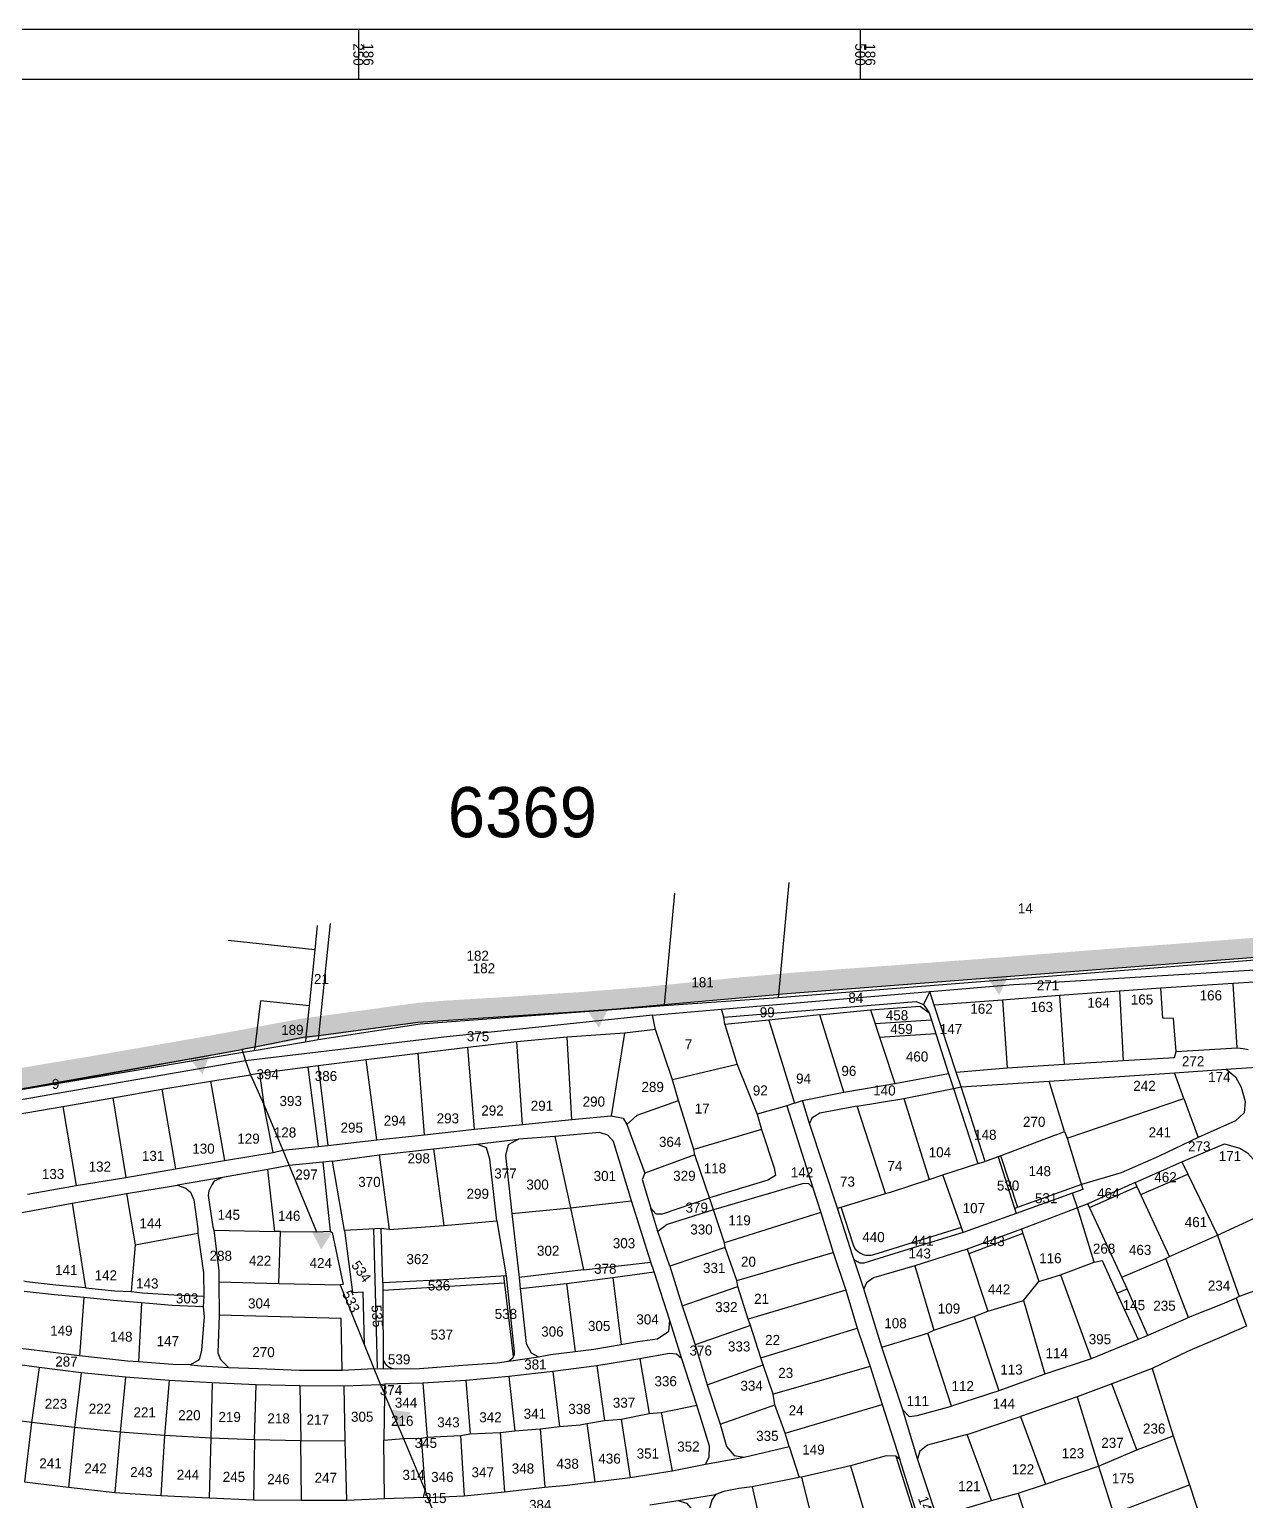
# Model space of a CAD drawing. Extents: x -493 to 187849, y -1657 to 664362.
# Drawn here: x 186086 to 186692, y 663629 to 664362 of the extents above; entities that cross this region are included whole.
import ezdxf
from ezdxf.enums import TextEntityAlignment as Align

# ---------------------------------------------------------------- set-up
doc = ezdxf.new("R2010")
doc.units = 0
doc.header["$MEASUREMENT"] = 0
doc.layers.get('0').update_dxf_attribs({"linetype": 'CONTINUOUS'})
for name, color, linetype in [('0DXF_GUSH', 3, 'CONTINUOUS'), ('0G_GV_LIN', 10, 'CONTINUOUS'), ('1DXF_GUSH', 3, 'CONTINUOUS'), ('1G_GV_LIN', 1, 'CONTINUOUS'), ('BOUNDARY', 1, 'CONTINUOUS'), ('GBOUND_BOUNDARY', 5, 'CONTINUOUS'), ('HELKA', 3, 'CONTINUOUS'), ('TR_GILYON', 7, 'CONTINUOUS')]:
    doc.layers.add(name, color=color, linetype=linetype)
doc.styles.get("Standard").update_dxf_attribs({"font": 'dimheb.shx'})
doc.styles.add('TRHEBTXT', font='HEBTXT.SHX')

# ---------------------------------------------------------------- blocks, each defined once
blk = doc.blocks.new('TVC_FENCE')
blk.add_solid([(-0.5, 0), (0.5, 0), (0, 0.866)])

msp = doc.modelspace()

# ---------------------------------------------------------------- linework, layer by layer
at = {"layer": '0DXF_GUSH'}
for p, q in [((186507.4, 663866.7), (186535.39, 663868.56)), ((186509.64, 663859.89), (186537.58, 663861.71)), ((186639.75, 663781.51), (186663.22, 663791.68)), ((186614.14, 663775.1), (186637.95, 663785.42))]:
    msp.add_line(p, q, dxfattribs=at)
for points in [[(186464.5, 663936.95), (186459.21, 663881.06)], [(186407.56, 663931.59), (186402.36, 663875.99)], [(186229.49, 663915.54), (186228.26, 663903.41)], [(186235.92, 663916.41), (186230.19, 663860.52)], [(186228.26, 663903.41), (186185.18, 663908.04)], [(186459.08, 663879.67), (186719.73, 663900.16), (186768.76, 663910.4)], [(186766.47, 663912.41), (186718.09, 663901.13), (186459.21, 663881.06)], [(186228.26, 663903.41), (186225.43, 663875.39)], [(186534.67, 663882.56), (186576.28, 663886.13), (186585.53, 663886.56), (186704.81, 663893.94), (186723.03, 663894.81), (186744.41, 663899.56)], [(186685.75, 663886.63), (186649.7, 663884.31)], [(186721.31, 663891), (186706.63, 663887.88), (186685.75, 663886.63)], [(186687.83, 663854.5), (186685.75, 663886.63)], [(186225.43, 663875.39), (186201.19, 663877.94), (186198.39, 663854.95)], [(186402.32, 663875.58), (186459.08, 663879.67)], [(186459.21, 663881.06), (186458.42, 663881), (186402.36, 663875.99)], [(186430.91, 663873.75), (186534.67, 663882.56)], [(186432.05, 663869.75), (186527.83, 663877.63), (186531.44, 663876.13)], [(186459.21, 663881.06), (186459.08, 663879.67)], [(186534.67, 663882.56), (186531.44, 663876.13)], [(186536.88, 663875.75), (186534.67, 663882.56)], [(186570.95, 663878.25), (186536.88, 663875.75)], [(186599.2, 663880.63), (186570.95, 663878.25)], [(186570.95, 663878.25), (186573.23, 663844.56)], [(186629.13, 663882.81), (186599.2, 663880.63)], [(186599.2, 663880.63), (186601.52, 663846.38)], [(186649.7, 663884.31), (186629.13, 663882.81)], [(186629.13, 663882.81), (186631.02, 663848.19)], [(186657.33, 663852.75), (186656.02, 663869.19), (186650.77, 663869.38), (186649.7, 663884.31)], [(186396.48, 663870.88), (186292.56, 663859.88), (186193.75, 663848.06)], [(186225.43, 663875.39), (186223.86, 663859.84)], [(186229.99, 663858.64), (186280.74, 663866.43), (186367.3, 663873.02)], [(186367.3, 663873.02), (186279.64, 663867.13), (186230.19, 663860.52)], [(186367.3, 663873.02), (186374.44, 663873.53), (186376.34, 663873.67), (186378.57, 663873.87)], [(186378.57, 663873.87), (186376.34, 663873.67), (186374.44, 663873.53), (186367.3, 663873.02)], [(186402.36, 663875.99), (186378.57, 663873.87)], [(186378.57, 663873.87), (186402.32, 663875.58)], [(186396.48, 663870.88), (186430.91, 663873.75)], [(186398.06, 663863.63), (186396.48, 663870.88)], [(186402.36, 663875.99), (186402.32, 663875.58)], [(186432.05, 663869.75), (186430.91, 663873.75)], [(186479.81, 663871), (186454.53, 663868.38)], [(186479.81, 663871), (186505.16, 663873.5)], [(186491.89, 663832.44), (186479.81, 663871)], [(186505.16, 663873.5), (186529.92, 663875.25), (186534.27, 663872.06)], [(186505.16, 663873.5), (186517.23, 663836.81)], [(186531.44, 663876.13), (186534.27, 663872.06)], [(186534.27, 663872.06), (186543.97, 663841.75)], [(186547.78, 663842.44), (186536.88, 663875.75)], [(186398.06, 663863.63), (186382.53, 663861.88)], [(186406.44, 663838.56), (186398.06, 663863.63)], [(186432.53, 663866.19), (186432.05, 663869.75)], [(186454.53, 663868.38), (186432.53, 663866.19)], [(186432.53, 663866.19), (186438.63, 663846.31)], [(186454.53, 663868.38), (186467.3, 663826.94)], [(186198.18, 663853.29), (186223.63, 663857.57)], [(186223.86, 663859.84), (186222.31, 663859.69), (186198.39, 663854.95)], [(186223.86, 663859.84), (186223.63, 663857.57)], [(186223.63, 663857.57), (186229.99, 663858.64)], [(186230.19, 663860.52), (186228.66, 663860.31), (186223.86, 663859.84)], [(186230.19, 663860.52), (186229.99, 663858.64)], [(186329.02, 663857.5), (186304.58, 663854.75)], [(186354.02, 663859.88), (186329.02, 663857.5)], [(186331.8, 663816.44), (186329.02, 663857.5)], [(186382.53, 663861.88), (186354.02, 663859.88)], [(186356.28, 663818.81), (186354.02, 663859.88)], [(186382.53, 663861.88), (186375.92, 663820.63)], [(186193.75, 663848.06), (186126.67, 663836.44), (186065.75, 663825.88), (185998.11, 663814.31), (185972.64, 663809)], [(185974.88, 663815.8), (186074.3, 663832.49), (186192.02, 663853.69)], [(185974.88, 663815.8), (186074.3, 663832.49), (186192.43, 663852.33)], [(186198.39, 663854.95), (186192.02, 663853.69)], [(186192.02, 663853.69), (186192.43, 663852.33)], [(186192.43, 663852.33), (186198.18, 663853.29)], [(186192.43, 663852.33), (186193.75, 663848.06)], [(186193.75, 663848.06), (186196.34, 663841.13)], [(186198.39, 663854.95), (186198.18, 663853.29)], [(186253.89, 663848.56), (186229.98, 663845.56)], [(186279.8, 663851.81), (186253.89, 663848.56)], [(186259.28, 663808.69), (186253.89, 663848.56)], [(186304.58, 663854.75), (186279.8, 663851.81)], [(186282.94, 663811.25), (186279.8, 663851.81)], [(186307.94, 663814.13), (186304.58, 663854.75)], [(186601.52, 663846.38), (186631.02, 663848.19)], [(186631.02, 663848.19), (186656.48, 663849.81), (186657.33, 663852.75)], [(186657.33, 663852.75), (186687.83, 663854.5)], [(186687.83, 663854.5), (186690.69, 663854.19), (186693.23, 663853.69)], [(186176.41, 663837.94), (186196.34, 663841.13)], [(186200.81, 663841.81), (186196.34, 663841.13)], [(186196.34, 663841.13), (186202.84, 663826.31)], [(186224.78, 663844.88), (186200.81, 663841.81)], [(186200.81, 663841.81), (186202.84, 663826.31)], [(186229.98, 663845.56), (186224.78, 663844.88)], [(186224.78, 663844.88), (186230, 663805.44)], [(186229.98, 663845.56), (186234.86, 663805.94)], [(186438.63, 663846.31), (186406.44, 663838.56)], [(186438.63, 663846.31), (186448.7, 663821.44)], [(186517.23, 663836.81), (186543.97, 663841.75)], [(186543.97, 663841.75), (186546.48, 663834.25)], [(186547.78, 663842.44), (186573.23, 663844.56)], [(186550.27, 663835.06), (186547.78, 663842.44)], [(186573.23, 663844.56), (186601.52, 663846.38)], [(186594.05, 663837.88), (186656.47, 663842.13)], [(186656.47, 663842.13), (186682.23, 663843.88)], [(186661.22, 663829.25), (186656.47, 663842.13)], [(186682.23, 663843.88), (186686.95, 663840.06), (186689.83, 663835), (186691.7, 663827.81), (186691.23, 663822.25), (186686.91, 663818.19), (186668.39, 663809.94)], [(186682.23, 663843.88), (186697.34, 663844.88)], [(186127.67, 663829.63), (186152.09, 663833.94)], [(186152.09, 663833.94), (186176.41, 663837.94)], [(186152.09, 663833.94), (186158.89, 663794.31)], [(186176.41, 663837.94), (186183.3, 663798.38)], [(186409.45, 663828.38), (186406.44, 663838.56)], [(186491.89, 663832.44), (186517.23, 663836.81)], [(186521.72, 663829.38), (186546.48, 663834.25)], [(186546.48, 663834.25), (186550.27, 663835.06)], [(186546.48, 663834.25), (186558.52, 663796.88)], [(186550.27, 663835.06), (186594.05, 663837.88)], [(186562.3, 663797.94), (186550.27, 663835.06)], [(186601.83, 663812.94), (186594.05, 663837.88)], [(186102.81, 663825.31), (186127.67, 663829.63)], [(186127.67, 663829.63), (186134.19, 663790)], [(186202.84, 663826.31), (186212.36, 663803.63)], [(186207.56, 663802.5), (186202.84, 663826.31)], [(186383.67, 663816.31), (186388.94, 663821.06), (186409.45, 663828.38)], [(186417.08, 663803.94), (186409.45, 663828.38)], [(186467.3, 663826.94), (186463.38, 663825.63)], [(186467.3, 663826.94), (186471.25, 663828.25)], [(186471.25, 663828.25), (186491.89, 663832.44)], [(186474.66, 663816.81), (186471.25, 663828.25)], [(186498.5, 663825.44), (186521.72, 663829.38)], [(186521.72, 663829.38), (186534.36, 663788.94)], [(186603.14, 663809.63), (186661.22, 663829.25)], [(186661.22, 663829.25), (186668.39, 663809.94)], [(186078.56, 663821.19), (186102.81, 663825.31)], [(186102.81, 663825.31), (186109.48, 663785.94)], [(186331.8, 663816.44), (186356.28, 663818.81)], [(186356.28, 663818.81), (186375.92, 663820.63)], [(186375.92, 663820.63), (186381.94, 663819.5), (186383.67, 663816.31)], [(186463.38, 663825.63), (186448.7, 663821.44)], [(186448.7, 663821.44), (186450.83, 663813.94)], [(186463.38, 663825.63), (186476.36, 663784.88)], [(186498.5, 663825.44), (186479.83, 663822), (186475.95, 663819.5), (186474.66, 663816.81)], [(186512.66, 663782), (186498.5, 663825.44)], [(186282.94, 663811.25), (186307.94, 663814.13)], [(186307.94, 663814.13), (186331.8, 663816.44)], [(186386.14, 663778.38), (186377.06, 663807.94), (186374.27, 663811), (186370.16, 663812.44), (186347.94, 663810.38)], [(186383.67, 663816.31), (186392.64, 663792.13)], [(186450.83, 663813.94), (186417.08, 663803.94)], [(186450.83, 663813.94), (186457.16, 663794.81), (186457.77, 663791), (186453.94, 663788.69), (186424.95, 663779.88)], [(186488.64, 663774.63), (186474.66, 663816.81)], [(186597.53, 663811.19), (186601.83, 663812.94)], [(186601.83, 663812.94), (186603.14, 663809.63)], [(186212.36, 663803.63), (186230, 663805.44)], [(186230, 663805.44), (186234.86, 663805.94)], [(186234.86, 663805.94), (186259.28, 663808.69)], [(186259.28, 663808.69), (186282.94, 663811.25)], [(186260.33, 663801.19), (186287.42, 663804.31)], [(186287.42, 663804.31), (186309.09, 663806.56)], [(186287.42, 663804.31), (186292.56, 663766.03)], [(186309.09, 663806.56), (186329.75, 663809.06)], [(186318.95, 663768.38), (186315.56, 663799.19), (186313.86, 663804.69), (186309.09, 663806.56)], [(186329.75, 663809.06), (186324.56, 663806.25), (186323.38, 663801.13), (186326.42, 663772)], [(186347.94, 663810.38), (186329.75, 663809.06)], [(186347.94, 663810.38), (186355.75, 663774.81)], [(186597.53, 663811.19), (186568.75, 663800.25)], [(186603.14, 663809.63), (186610.93, 663783.99)], [(186668.39, 663809.94), (186648.97, 663800.63), (186630.05, 663792.38), (186610.19, 663786.42)], [(186660.27, 663797.75), (186681.41, 663806.69), (186689.14, 663804.56), (186692.97, 663802.19), (186695.83, 663798.94), (186697.83, 663785.5), (186699.38, 663779.19), (186701, 663771.88)], [(186158.89, 663794.31), (186183.3, 663798.38)], [(186183.3, 663798.38), (186207.56, 663802.5)], [(186207.56, 663802.5), (186212.36, 663803.63)], [(186212.36, 663803.63), (186215.47, 663796)], [(186232.35, 663797.69), (186215.47, 663796)], [(186237.18, 663798.11), (186232.35, 663797.69)], [(186232.35, 663797.69), (186235.98, 663763.19)], [(186237.18, 663798.11), (186260.33, 663801.19)], [(186261.3, 663764.56), (186243.05, 663763.52), (186237.18, 663798.11)], [(186260.33, 663801.19), (186265.29, 663764.14)], [(186417.58, 663801.19), (186392.64, 663792.13)], [(186417.58, 663801.19), (186417.08, 663803.94)], [(186424.95, 663779.88), (186417.58, 663801.19)], [(186541.22, 663791.25), (186558.52, 663796.88)], [(186558.52, 663796.88), (186562.3, 663797.94)], [(186568.75, 663800.25), (186562.3, 663797.94)], [(186568.75, 663800.25), (186577.72, 663772)], [(186636.97, 663787.56), (186660.27, 663797.75)], [(186660.27, 663797.75), (186677.98, 663761.31)], [(186109.48, 663785.94), (186134.19, 663790)], [(186134.19, 663790), (186158.89, 663794.31)], [(186182.27, 663790), (186159.89, 663786.13)], [(186182.27, 663790), (186178.16, 663788.13), (186177, 663786.25), (186175.5, 663783.31), (186175.13, 663781), (186177.59, 663765.38), (186178.02, 663763.75)], [(186204.91, 663793.94), (186182.27, 663790)], [(186215.47, 663796), (186204.91, 663793.94)], [(186208.34, 663763.13), (186204.91, 663793.94)], [(186215.47, 663796), (186229.08, 663762.94)], [(186392.64, 663792.13), (186391.44, 663789.06), (186395.66, 663774.69)], [(186534.36, 663788.94), (186541.22, 663791.25)], [(186550.41, 663765.02), (186541.22, 663791.25)], [(186085.14, 663781.69), (186109.48, 663785.94)], [(186107.45, 663777.19), (186134.59, 663782.06)], [(186134.59, 663782.06), (186159.89, 663786.13)], [(186134.59, 663782.06), (186138.81, 663756.5)], [(186159.89, 663786.13), (186164.06, 663784.63), (186166.45, 663782.63), (186168.11, 663778.94), (186170.09, 663764.38), (186169.98, 663762.31)], [(186476.36, 663784.88), (186474.45, 663786.81), (186471.69, 663787.06), (186426.91, 663773.88)], [(186476.36, 663784.88), (186480.38, 663772.63)], [(186512.66, 663782), (186515.05, 663782.69), (186534.36, 663788.94)], [(186605.72, 663782.25), (186577.72, 663772)], [(186610.93, 663783.99), (186605.72, 663782.25)], [(186608.22, 663774.88), (186605.72, 663782.25)], [(186636.97, 663787.56), (186613.31, 663776.88)], [(186653.98, 663750.56), (186636.97, 663787.56)], [(186077.83, 663771.75), (186107.45, 663777.19)], [(186107.45, 663777.19), (186114.05, 663735)], [(186326.42, 663772), (186355.75, 663774.81)], [(186355.75, 663774.81), (186386.14, 663778.38)], [(186355.75, 663774.81), (186362.16, 663744.06)], [(186395.75, 663747.81), (186386.14, 663778.38)], [(186395.66, 663774.69), (186398.13, 663771.94), (186401.47, 663771.88), (186424.95, 663779.88)], [(186426.91, 663773.88), (186424.95, 663779.88)], [(186488.64, 663774.63), (186490.55, 663775.21)], [(186490.55, 663775.21), (186512.66, 663782)], [(186550.41, 663765.02), (186506.56, 663751.48), (186506.03, 663751.32), (186505.49, 663751.21), (186504.94, 663751.13), (186504.38, 663751.09), (186503.83, 663751.09), (186503.27, 663751.13), (186502.72, 663751.2), (186502.18, 663751.32), (186501.64, 663751.47), (186501.12, 663751.66), (186500.61, 663751.89), (186500.12, 663752.15), (186499.65, 663752.44), (186499.2, 663752.77), (186498.77, 663753.12), (186498.37, 663753.51), (186498, 663753.92), (186497.66, 663754.36), (186497.35, 663754.82), (186497.07, 663755.3), (186496.83, 663755.8), (186496.62, 663756.31), (186496.48, 663756.73), (186490.55, 663775.21)], [(186608.22, 663774.88), (186580.27, 663764.19)], [(186613.31, 663776.88), (186608.22, 663774.88)], [(186616.59, 663747.75), (186608.22, 663774.88)], [(186630.39, 663740.31), (186613.31, 663776.88)], [(186292.56, 663766.03), (186318.95, 663768.38)], [(186318.95, 663768.38), (186323.6, 663741.08)], [(186326.42, 663772), (186330.03, 663740.25)], [(186399.22, 663763.06), (186395.66, 663774.69)], [(186426.91, 663773.88), (186403.91, 663766.5), (186399.22, 663763.06)], [(186432.36, 663757.38), (186426.91, 663773.88)], [(186480.38, 663772.63), (186432.36, 663757.38)], [(186480.38, 663772.63), (186486.52, 663752.69)], [(186496.3, 663750.73), (186488.64, 663774.63)], [(186577.72, 663772), (186551.25, 663762.63)], [(186677.98, 663761.31), (186701, 663771.88)], [(186138.81, 663756.5), (186169.98, 663762.31)], [(186169.98, 663762.31), (186172.83, 663742.5), (186173, 663730.88)], [(186178.02, 663763.75), (186208.34, 663763.13)], [(186178.02, 663763.75), (186180.48, 663743.44), (186180.44, 663738.06)], [(186211.22, 663763.06), (186208.34, 663763.13)], [(186210.47, 663737.25), (186211.22, 663763.06)], [(186211.22, 663763.06), (186229.08, 663762.94)], [(186229.08, 663762.94), (186235.98, 663763.19)], [(186235.98, 663763.19), (186236.88, 663762.56), (186242.44, 663736.75), (186240.98, 663736.56)], [(186265.29, 663764.14), (186261.3, 663764.56)], [(186323.6, 663741.08), (186292.35, 663738.98), (186262.14, 663737.52), (186261.3, 663764.56)], [(186265.29, 663764.14), (186292.56, 663766.03)], [(186405.13, 663745.88), (186399.22, 663763.06)], [(186551.25, 663762.63), (186524.14, 663754.25), (186501.85, 663747.31), (186501.01, 663747.26), (186500.48, 663747.3), (186499.95, 663747.39), (186499.44, 663747.55), (186498.95, 663747.75), (186498.48, 663748), (186498.04, 663748.3), (186497.63, 663748.65), (186496.91, 663748.92), (186496.75, 663749.4), (186496.58, 663749.89), (186496.3, 663750.73)], [(186551.25, 663762.63), (186550.41, 663765.02)], [(186580.27, 663764.19), (186553.28, 663754.25)], [(186580.97, 663762.08), (186554.02, 663752.02)], [(186580.27, 663764.19), (186580.97, 663762.08)], [(186580.97, 663762.08), (186588.94, 663738.19)], [(186653.98, 663750.56), (186677.98, 663761.31)], [(186677.98, 663761.31), (186688.84, 663730.69)], [(186138.81, 663756.5), (186136.81, 663733.13)], [(186432.7, 663755.19), (186405.13, 663745.88)], [(186432.7, 663755.19), (186432.36, 663757.38)], [(186438.5, 663738.63), (186432.7, 663755.19)], [(186553.28, 663754.25), (186527.22, 663746.06)], [(186553.28, 663754.25), (186554.02, 663752.02)], [(186362.16, 663744.06), (186395.75, 663747.81)], [(186397.33, 663743.06), (186395.75, 663747.81)], [(186405.13, 663745.88), (186411.36, 663726.13)], [(186438.5, 663738.63), (186486.52, 663752.69)], [(186486.52, 663752.69), (186492.91, 663733.88)], [(186501.73, 663734.5), (186496.91, 663748.92), (186496.75, 663749.4), (186496.58, 663749.89), (186496.3, 663750.73)], [(186527.22, 663746.06), (186506.56, 663739.94), (186503.16, 663737.5), (186501.73, 663734.5)], [(186527.22, 663746.06), (186536.61, 663713.88)], [(186554.02, 663752.02), (186563.53, 663723.44)], [(186599.83, 663741.56), (186616.59, 663747.75)], [(186616.59, 663747.75), (186620.53, 663748.69), (186627.8, 663732.44)], [(186630.39, 663740.31), (186652.28, 663749.63)], [(186652.28, 663749.63), (186653.98, 663750.56)], [(186663.58, 663720.31), (186652.28, 663749.63)], [(186710.23, 663749.31), (186709.64, 663741.38), (186706.52, 663738.38), (186696.48, 663733.56), (186688.84, 663730.69)], [(186114.05, 663735), (186099.34, 663736.38), (186084.67, 663738.06), (186083.42, 663738.38)], [(186362.16, 663744.06), (186330.03, 663740.25)], [(186330.03, 663740.25), (186330.66, 663734.63)], [(186353.69, 663737.25), (186376.7, 663740.25)], [(186376.7, 663740.25), (186397.33, 663743.06)], [(186376.7, 663740.25), (186380.94, 663706.81)], [(186405.23, 663718.81), (186397.33, 663743.06)], [(186439.06, 663735.69), (186438.5, 663738.63)], [(186581.36, 663728.81), (186588.94, 663738.19)], [(186588.94, 663738.19), (186599.83, 663741.56)], [(186599.83, 663741.56), (186615, 663699.75)], [(186632.98, 663734.5), (186630.39, 663740.31)], [(186113.33, 663730.19), (186098.61, 663731.5), (186083.5, 663733.25)], [(186114.05, 663735), (186128.78, 663733.56), (186136.81, 663733.13)], [(186136.81, 663733.13), (186142.55, 663732.56), (186158.03, 663731.63), (186173, 663730.88)], [(186173, 663730.88), (186172.63, 663725.63)], [(186180.44, 663738.06), (186210.47, 663737.25)], [(186180.44, 663738.06), (186180.63, 663721.38)], [(186210.47, 663737.25), (186240.98, 663736.56)], [(186240.98, 663736.56), (186257.69, 663694.88)], [(186330.66, 663734.63), (186353.69, 663737.25)], [(186330.66, 663734.63), (186333.53, 663707.25), (186336.09, 663702.63), (186339.8, 663700.63)], [(186353.69, 663737.25), (186357.95, 663703.31)], [(186411.36, 663726.13), (186439.06, 663735.69)], [(186444.2, 663719.38), (186439.06, 663735.69)], [(186492.91, 663733.88), (186444.2, 663719.38)], [(186492.91, 663733.88), (186498.47, 663715)], [(186510.84, 663705.44), (186501.73, 663734.5)], [(186627.8, 663732.44), (186632.98, 663734.5)], [(186627.8, 663732.44), (186638.38, 663709.31)], [(186643.23, 663711.31), (186632.98, 663734.5)], [(186113.33, 663730.19), (186111.11, 663701.19)], [(186142.02, 663727.56), (186128.09, 663728.69), (186113.33, 663730.19)], [(186142.02, 663727.56), (186140.56, 663698.25)], [(186172.63, 663725.63), (186157.2, 663726.31), (186142.02, 663727.56)], [(186172.63, 663725.63), (186173.2, 663720.75), (186171.8, 663703.94), (186170.64, 663699.13), (186166.41, 663696.63)], [(186411.36, 663726.13), (186417.73, 663706.63)], [(186556.83, 663720.69), (186563.53, 663723.44)], [(186563.53, 663723.44), (186581.36, 663728.81)], [(186581.36, 663728.81), (186592, 663692)], [(186687.19, 663729.81), (186680.34, 663726.88), (186663.58, 663720.31)], [(186688.84, 663730.69), (186687.19, 663729.81)], [(186687.19, 663729.81), (186692.41, 663715.94)], [(186180.63, 663721.38), (186179.98, 663702.75), (186181.33, 663699.38), (186185.34, 663695.38)], [(186241.98, 663694.06), (186241.36, 663719.81), (186180.63, 663721.38)], [(186380.94, 663706.81), (186389.11, 663708.31), (186399.05, 663709.69), (186404.66, 663713.38), (186405.23, 663718.81)], [(186411.11, 663699.69), (186405.23, 663718.81)], [(186445.31, 663716.25), (186417.73, 663706.63)], [(186445.31, 663716.25), (186444.2, 663719.38)], [(186450.52, 663700.25), (186445.31, 663716.25)], [(186536.61, 663713.88), (186556.83, 663720.69)], [(186556.83, 663720.69), (186569.02, 663683.75)], [(186663.58, 663720.31), (186662.19, 663719.63), (186643.23, 663711.31)], [(186450.52, 663700.25), (186498.47, 663715)], [(186498.47, 663715), (186504.91, 663695.88)], [(186510.84, 663705.44), (186533.73, 663712.44)], [(186533.73, 663712.44), (186536.61, 663713.88)], [(186545.48, 663676.13), (186533.73, 663712.44)], [(186638.38, 663709.31), (186615, 663699.75)], [(186643.23, 663711.31), (186638.38, 663709.31)], [(186692.41, 663715.94), (186681.22, 663711.06), (186663.05, 663703.25), (186645.42, 663694.94)], [(186111.11, 663701.19), (186092.63, 663703.44), (186080.42, 663705.06)], [(186339.8, 663700.63), (186345.66, 663701.81), (186357.95, 663703.31)], [(186357.95, 663703.31), (186367.22, 663704.5), (186380.94, 663706.81)], [(186411.11, 663699.69), (186408.52, 663701.94), (186404.91, 663702.31), (186390.25, 663699.75)], [(186417.73, 663706.63), (186423.7, 663686.81)], [(186521.2, 663674.31), (186510.84, 663705.44)], [(186091.02, 663695.31), (186069.94, 663698.13)], [(186091.02, 663695.31), (186087.23, 663668)], [(186111.89, 663692.69), (186091.02, 663695.31)], [(186140.56, 663698.25), (186135, 663698.44), (186114.16, 663700.81), (186111.11, 663701.19)], [(186166.41, 663696.63), (186157.59, 663696.94), (186140.56, 663698.25)], [(186166.41, 663696.63), (186171.64, 663696.19), (186180.19, 663695.69), (186185.34, 663695.38)], [(186185.34, 663695.38), (186200.33, 663694.81), (186220.67, 663694), (186241.98, 663694.06)], [(186241.98, 663694.06), (186257.69, 663694.88)], [(186257.69, 663694.88), (186262.34, 663694.71)], [(186257.69, 663694.88), (186261.08, 663686.81)], [(186262.34, 663694.71), (186280.45, 663694.87), (186302.12, 663696.49), (186319.1, 663697.62)], [(186319.1, 663697.62), (186339.8, 663700.63)], [(186368.77, 663696.19), (186346.89, 663693.31)], [(186390.25, 663699.75), (186368.77, 663696.19)], [(186368.77, 663696.19), (186372.57, 663668.94)], [(186390.25, 663699.75), (186394.92, 663672.5)], [(186418.67, 663676.63), (186411.11, 663699.69)], [(186423.7, 663686.81), (186451.63, 663696.75)], [(186451.63, 663696.75), (186450.52, 663700.25)], [(186456.55, 663682.06), (186451.63, 663696.75)], [(186504.91, 663695.88), (186456.55, 663682.06)], [(186504.91, 663695.88), (186510.91, 663677)], [(186615, 663699.75), (186592, 663692)], [(186645.42, 663694.94), (186625.41, 663687.31)], [(186645.42, 663694.94), (186655.94, 663661.31)], [(186111.89, 663692.69), (186108.58, 663665.5)], [(186134.02, 663690.63), (186111.89, 663692.69)], [(186134.02, 663690.63), (186131.41, 663663.13)], [(186155.75, 663688.94), (186134.02, 663690.63)], [(186155.75, 663688.94), (186153.42, 663661.44)], [(186177.13, 663687.69), (186155.75, 663688.94)], [(186177.13, 663687.69), (186176.56, 663660.13)], [(186199.14, 663686.75), (186177.13, 663687.69)], [(186261.08, 663686.81), (186242.75, 663686.06)], [(186263.13, 663687.13), (186261.08, 663686.81)], [(186261.08, 663686.81), (186262.78, 663682.69)], [(186263.13, 663687.13), (186262.78, 663682.69)], [(186282.16, 663687.56), (186263.13, 663687.13)], [(186303.52, 663688.81), (186282.16, 663687.56)], [(186282.16, 663687.56), (186284.3, 663660.75)], [(186324.98, 663690.94), (186303.52, 663688.81)], [(186303.52, 663688.81), (186305.63, 663662.38)], [(186346.89, 663693.31), (186324.98, 663690.94)], [(186324.98, 663690.94), (186327.89, 663663.88)], [(186346.89, 663693.31), (186350.2, 663666.06)], [(186423.7, 663686.81), (186430.2, 663667.19)], [(186592, 663692), (186569.02, 663683.75)], [(186625.41, 663687.31), (186608.09, 663680.81)], [(186637.8, 663654.38), (186625.41, 663687.31)], [(186198.19, 663659.38), (186199.14, 663686.75)], [(186220.88, 663686.19), (186199.14, 663686.75)], [(186242.75, 663686.06), (186220.88, 663686.19)], [(186220.88, 663686.19), (186221.41, 663658.81)], [(186242.75, 663686.06), (186243.23, 663658.94)], [(186263.06, 663682), (186262.67, 663659.19)], [(186262.78, 663682.69), (186263.06, 663682)], [(186263.06, 663682), (186272.48, 663660.06)], [(186457.47, 663676.81), (186456.55, 663682.06)], [(186569.02, 663683.75), (186545.48, 663676.13)], [(186608.09, 663680.81), (186579.81, 663670.88)], [(186608.09, 663680.81), (186618.67, 663646.19)], [(186380.94, 663669.56), (186394.92, 663672.5)], [(186394.92, 663672.5), (186400.88, 663673)], [(186400.88, 663673), (186418.67, 663676.63)], [(186400.88, 663673), (186406.25, 663643.94)], [(186422.94, 663647.25), (186424.83, 663650.63), (186424.91, 663656.13), (186418.67, 663676.63)], [(186430.2, 663667.19), (186457.47, 663676.81)], [(186462.59, 663662.69), (186457.47, 663676.81)], [(186462.59, 663662.69), (186510.91, 663677)], [(186510.91, 663677), (186519.72, 663649.56)], [(186521.2, 663674.31), (186524.44, 663670.94), (186528.31, 663671.38), (186545.48, 663676.13)], [(186528.48, 663649.94), (186521.2, 663674.31)], [(186087.23, 663668), (186065.11, 663670.94)], [(186087.23, 663668), (186083.72, 663638.5)], [(186108.58, 663665.5), (186087.23, 663668)], [(186108.58, 663665.5), (186105.58, 663635.69)], [(186131.41, 663663.13), (186108.58, 663665.5)], [(186340.53, 663664.75), (186350.2, 663666.06)], [(186350.2, 663666.06), (186360.45, 663666.88), (186363.83, 663667.45)], [(186363.83, 663667.45), (186372.57, 663668.94)], [(186363.83, 663667.45), (186367.77, 663638.43)], [(186372.57, 663668.94), (186380.94, 663669.56)], [(186380.94, 663669.56), (186385.36, 663640.56)], [(186430.2, 663667.19), (186433.41, 663656), (186437.22, 663651.5), (186442.11, 663650.69)], [(186553.34, 663662.06), (186579.81, 663670.88)], [(186579.81, 663670.88), (186592.22, 663637.19)], [(186131.41, 663663.13), (186128.78, 663633.19)], [(186153.42, 663661.44), (186131.41, 663663.13)], [(186153.42, 663661.44), (186151.53, 663631.63)], [(186176.56, 663660.13), (186153.42, 663661.44)], [(186176.56, 663660.13), (186175.77, 663630.44)], [(186198.19, 663659.38), (186176.56, 663660.13)], [(186198.19, 663659.38), (186197.78, 663629.5)], [(186221.41, 663658.81), (186198.19, 663659.38)], [(186221.41, 663658.81), (186243.23, 663658.94)], [(186221.64, 663629.38), (186221.41, 663658.81)], [(186243.23, 663658.94), (186244.14, 663629.38)], [(186262.67, 663659.19), (186272.48, 663660.06)], [(186262.95, 663630.06), (186262.67, 663659.19)], [(186272.48, 663660.06), (186281.25, 663660.25)], [(186272.48, 663660.06), (186283.28, 663634.06)], [(186281.25, 663660.25), (186284.3, 663660.75)], [(186281.25, 663660.25), (186283.28, 663634.06)], [(186284.3, 663660.75), (186300.88, 663661.5)], [(186300.88, 663661.5), (186305.63, 663662.38)], [(186300.88, 663661.5), (186302.72, 663631.5)], [(186305.63, 663662.38), (186320.66, 663663)], [(186320.66, 663663), (186327.89, 663663.88)], [(186320.66, 663663), (186322.77, 663633.44)], [(186327.89, 663663.88), (186340.53, 663664.75)], [(186340.53, 663664.75), (186342.95, 663635.69)], [(186464.56, 663656.06), (186462.59, 663662.69)], [(186553.34, 663662.06), (186533.45, 663656.63), (186529.72, 663653.63), (186528.48, 663649.94)], [(186565.34, 663629.19), (186553.34, 663662.06)], [(186637.8, 663654.38), (186655.94, 663661.31)], [(186655.94, 663661.31), (186664.02, 663636.94)], [(186422.94, 663647.25), (186442.11, 663650.69)], [(186442.11, 663650.69), (186464.56, 663656.06)], [(186464.56, 663656.06), (186469.5, 663640.63)], [(186517.66, 663651.19), (186513, 663651.31), (186495.11, 663646.44)], [(186519.72, 663649.56), (186517.66, 663651.19)], [(186517.66, 663651.19), (186527.91, 663619.13)], [(186618.67, 663646.19), (186637.8, 663654.38)], [(186385.36, 663640.56), (186406.25, 663643.94)], [(186406.25, 663643.94), (186422.94, 663647.25)], [(186495.11, 663646.44), (186470.81, 663640.69)], [(186495.11, 663646.44), (186505.17, 663613.06)], [(186538.05, 663595.19), (186529.17, 663619.44), (186519.72, 663649.56)], [(186538.19, 663620.94), (186528.48, 663649.94)], [(186592.22, 663637.19), (186618.67, 663646.19)], [(186618.67, 663646.19), (186626.17, 663622.63)], [(186083.72, 663638.5), (186105.58, 663635.69)], [(186105.58, 663635.69), (186128.78, 663633.19)], [(186322.77, 663633.44), (186342.95, 663635.69)], [(186342.95, 663635.69), (186354.08, 663636.81), (186364.7, 663638.06), (186367.77, 663638.43)], [(186367.77, 663638.43), (186385.36, 663640.56)], [(186446.25, 663635.88), (186439.47, 663635.19), (186432.03, 663633.63), (186427.83, 663632.19)], [(186469.5, 663640.63), (186446.25, 663635.88)], [(186446.25, 663635.88), (186453.78, 663602.19)], [(186470.81, 663640.69), (186469.5, 663640.63)], [(186470.81, 663640.69), (186479.09, 663607.25)], [(186578.72, 663632.75), (186592.22, 663637.19)], [(186626.17, 663622.63), (186645.38, 663629.94), (186664.02, 663636.94)], [(186664.02, 663636.94), (186670.11, 663618.13)], [(186128.78, 663633.19), (186151.53, 663631.63)], [(186151.53, 663631.63), (186175.77, 663630.44)], [(186175.77, 663630.44), (186197.78, 663629.5)], [(186197.78, 663629.5), (186221.64, 663629.38)], [(186221.64, 663629.38), (186244.14, 663629.38)], [(186244.14, 663629.38), (186262.95, 663630.06)], [(186262.95, 663630.06), (186282.47, 663630.81)], [(186282.47, 663630.81), (186283.28, 663634.06)], [(186282.47, 663630.81), (186284.5, 663630.63)], [(186283.28, 663634.06), (186284.5, 663630.63)], [(186284.5, 663630.63), (186302.72, 663631.5)], [(186284.5, 663630.63), (186297.59, 663599)], [(186302.72, 663631.5), (186322.77, 663633.44)], [(186395.17, 663627), (186409.33, 663629.19)], [(186409.33, 663629.19), (186427.83, 663632.19)], [(186409.33, 663629.19), (186413.42, 663627.88), (186415.56, 663625.38), (186416.92, 663622.81), (186421.42, 663598.69), (186418.3, 663594.81)], [(186427.83, 663632.19), (186426.08, 663629.31), (186424.77, 663624.69), (186429.81, 663596.94)], [(186538.19, 663620.94), (186565.34, 663629.19)], [(186565.34, 663629.19), (186578.72, 663632.75)], [(186578.72, 663632.75), (186586.56, 663608.44)]]:
    msp.add_lwpolyline(points, dxfattribs=at)
at = {"layer": '0G_GV_LIN'}
for points in [[(186852.73, 663929.41), (186852, 663929.38), (186846.77, 663928.33), (186846.36, 663928.25), (186822.07, 663923.43), (186798.26, 663918.71), (186776.08, 663914.31), (186775.28, 663914.16), (186767.13, 663912.56), (186766.47, 663912.41), (186718.09, 663901.13), (186459.21, 663881.06), (186458.42, 663881), (186402.36, 663875.99), (186378.57, 663873.87)], [(186378.57, 663873.87), (186402.32, 663875.58), (186459.08, 663879.67), (186719.73, 663900.16), (186768.76, 663910.4), (186777.51, 663912.23), (186798.72, 663916.66), (186822.43, 663921.61), (186846.62, 663926.66), (186852.51, 663927.08)], [(186367.3, 663873.02), (186279.64, 663867.13), (186230.19, 663860.52), (186228.66, 663860.31), (186223.86, 663859.84), (186222.31, 663859.69), (186198.39, 663854.95), (186192.02, 663853.69)], [(186192.43, 663852.33), (186192.63, 663852.36), (186198.18, 663853.29), (186223.63, 663857.57), (186229.99, 663858.64), (186280.74, 663866.43), (186367.3, 663873.02)], [(186378.57, 663873.87), (186374.44, 663873.5), (186367.3, 663873.02)], [(186367.3, 663873.02), (186376.33, 663873.71), (186378.57, 663873.87)], [(185974.88, 663815.8), (186074.25, 663832.81), (186192.02, 663853.69)], [(185974.88, 663815.8), (186192.43, 663852.33)], [(186192.02, 663853.69), (186192.43, 663852.33)], [(186192.43, 663852.33), (186193.75, 663848.06), (186196.34, 663841.13), (186202.84, 663826.31), (186212.36, 663803.63), (186215.47, 663796), (186229.08, 663762.94), (186235.98, 663763.19), (186236.88, 663762.56), (186242.44, 663736.75), (186240.98, 663736.56), (186257.69, 663694.88), (186261.08, 663686.81), (186262.78, 663682.69), (186263.06, 663682), (186272.48, 663660.06), (186283.28, 663634.06), (186284.5, 663630.63), (186297.59, 663599)]]:
    msp.add_lwpolyline(points, dxfattribs=at)
at = {"layer": 'GBOUND_BOUNDARY', "color": 5, "const_width": 10}
msp.add_lwpolyline([(186718.79, 663906.07), (186667.19, 663902.08), (186616.26, 663898.25), (186565.36, 663894.21), (186464.83, 663886.84), (186437.53, 663884.36), (186393.76, 663879.94), (186376.31, 663878.54), (186364.35, 663877.57), (186351.16, 663876.72), (186345.35, 663876.34), (186318.06, 663874.52), (186293.78, 663873.08), (186280.4, 663872), (186222.27, 663864.1), (186221.5, 663863.99), (186191.08, 663858.28), (186173.59, 663855.12), (186123.29, 663846.4), (186073.58, 663838.03)], dxfattribs=at)
msp.add_lwpolyline([(186718.79, 663906.07), (186667.19, 663902.08), (186616.26, 663898.25), (186565.36, 663894.21), (186464.83, 663886.84), (186437.53, 663884.36), (186393.76, 663879.94), (186376.31, 663878.54), (186364.35, 663877.57), (186351.16, 663876.72), (186345.35, 663876.34), (186318.06, 663874.52), (186293.78, 663873.08), (186280.4, 663872), (186222.27, 663864.1), (186221.5, 663863.99), (186191.08, 663858.28), (186173.59, 663855.12), (186123.29, 663846.4), (186073.58, 663838.03)], dxfattribs=at)
at = {"layer": 'HELKA', "linetype": 'CONTINUOUS'}
for points in [[(186578.54, 663775.09), (186569.97, 663800.71)], [(186610.19, 663786.42), (186576.92, 663774.51)], [(186243.05, 663763.52), (186247.14, 663732.7), (186252.31, 663733.02), (186252.87, 663706.89)], [(186257.48, 663764.34), (186259.43, 663695.21)], [(186327.3, 663700.82), (186322.55, 663741.01)], [(186262.14, 663737.52), (186262.18, 663733.67), (186262.34, 663694.71)], [(186322.98, 663737.37), (186262.18, 663733.67)]]:
    msp.add_lwpolyline(points, dxfattribs=at)
msp.add_lwpolyline([(186323.6, 663741.08), (186327.67, 663703.12, -0.433023), (186323.49, 663698.26, 46.584515)], format="xyb", dxfattribs=at)
msp.add_arc((186268.4, 663701.08), 6.32, 195.63996, 271.6702, dxfattribs=at)
at = {"layer": 'TR_GILYON', "linetype": 'CONTINUOUS'}
for p, q in [((186250, 664361.7), (186250, 664336.7)), ((186500, 664361.7), (186500, 664336.7))]:
    msp.add_line(p, q, dxfattribs=at)
for points in [[(183412.32, 658921.8), (187848.8, 658921.8), (187848.8, 664361.7), (183412.32, 664361.7), (183412.32, 658921.8)], [(183437.32, 658946.8), (187823.8, 658946.8), (187823.8, 664336.7), (183437.32, 664336.7), (183437.32, 658946.8)]]:
    msp.add_lwpolyline(points, dxfattribs=at)

# ---------------------------------------------------------------- block references
at = {"layer": 'BOUNDARY', "color": 1, "linetype": 'CONTINUOUS', "xscale": 10, "yscale": 10, "zscale": 10}
for p, rotation in [((186668.28, 663897.27), 4.433060716058955), ((186468.88, 663881.81), 4.433060716058955), ((186568.58, 663889.54), 184.4330607160589), ((186269.54, 663865.81), 7.445898668577081), ((186369.25, 663873.23), 183.8931208033633), ((186170.85, 663849.94), 190.0537669096661), ((186231.89, 663762.8), 177.2108723655487), ((186268.25, 663669.7), 292.8689091701171)]:
    msp.add_blockref('TVC_FENCE', p, dxfattribs=dict(at, rotation=rotation))

# ---------------------------------------------------------------- texts
at = {"layer": '1DXF_GUSH'}
for s, p in [('14', (186578.52, 663921.52)), ('14', (186578.52, 663921.52)), ('182', (186303.87, 663897.91)), ('182', (186306.99, 663891.67)), ('21', (186227.89, 663886.33)), ('21', (186227.89, 663886.33)), ('181', (186415.89, 663884.68)), ('181', (186415.89, 663884.68)), ('271', (186587.94, 663883.17)), ('84', (186494.07, 663876.95)), ('163', (186584.89, 663872.43)), ('164', (186613.1, 663874.54)), ('165', (186634.78, 663876.11)), ('166', (186669.06, 663878.17)), ('99', (186449.94, 663869.75)), ('458 ', (186512.75, 663868.23)), ('162', (186554.84, 663871.51)), ('189', (186211.55, 663860.99)), ('189', (186211.55, 663860.99)), ('375', (186304.03, 663857.84)), ('459', (186514.99, 663861.42)), ('147', (186539.63, 663861.39)), ('7', (186412.61, 663853.8)), ('460', (186522.74, 663847.72)), ('272', (186660.24, 663845.37)), ('394', (186199.26, 663838.89)), ('386', (186228.3, 663838.01)), ('94', (186468.05, 663836.77)), ('96', (186490.62, 663840.57)), ('174', (186673.3, 663837.49)), ('9', (186097.36, 663834.1)), ('289', (186391.03, 663832.59)), ('92', (186446.49, 663830.83)), ('140', (186506.49, 663830.82)), ('242', (186636.02, 663833.12)), ('393', (186210.73, 663825.59)), ('291', (186335.88, 663823.22)), ('290', (186361.73, 663825.29)), ('17', (186417.55, 663821.82)), ('294', (186262.64, 663815.81)), ('293', (186289.01, 663816.93)), ('292', (186311.24, 663820.85)), ('270', (186581.08, 663815.21)), ('129', (186189.72, 663806.85)), ('128', (186207.9, 663809.92)), ('295', (186241.13, 663812.31)), ('148', (186556.73, 663808.78)), ('241', (186643.68, 663809.96)), ('130', (186167.28, 663801.85)), ('364', (186399.75, 663805.22)), ('104', (186534.13, 663800.03)), ('273', (186663.29, 663802.99)), ('132', (186115.64, 663792.92)), ('131', (186142.18, 663798.25)), ('298', (186274.5, 663797.02)), ('118', (186422.07, 663792.05)), ('74', (186513.53, 663793.19)), ('171', (186678.57, 663798.14)), ('133', (186092.36, 663789.23)), ('297', (186218.61, 663788.98)), ('370', (186249.94, 663785.27)), ('377', (186317.71, 663789.49)), ('301', (186367.21, 663788.25)), ('329', (186406.84, 663788.34)), ('142', (186465.42, 663790.01)), ('73', (186489.92, 663785.43)), ('148', (186583.87, 663790.66)), ('462', (186646.5, 663787.64)), ('299', (186303.91, 663779.38)), ('300', (186333.68, 663783.96)), ('530', (186568.08, 663783.48)), ('531', (186587.05, 663777.16)), ('464', (186618.03, 663779.66)), ('379', (186412.98, 663772.51)), ('107', (186551.03, 663772.25)), ('144', (186140.96, 663764.66)), ('145', (186179.89, 663768.92)), ('146', (186209.97, 663768.39)), ('119', (186434.3, 663766.17)), ('461', (186661.64, 663765.27)), ('330', (186415.34, 663761.6)), ('440', (186501.02, 663757.81)), ('441', (186525.37, 663755.96)), ('443', (186560.82, 663755.8)), ('288', (186175.91, 663748.53)), ('302', (186338.98, 663751.02)), ('303', (186376.75, 663754.76)), ('143', (186524.03, 663749.66)), ('268', (186615.9, 663752.05)), ('463', (186633.85, 663751.41)), ('141', (186098.93, 663741.36)), ('422', (186195.47, 663746.03)), ('424', (186225.69, 663744.86)), ('362', (186273.95, 663746.84)), ('378', (186367.42, 663742.03)), ('331', (186421.68, 663742.45)), ('20', (186440.6, 663745.57)), ('116', (186589.13, 663747.29)), ('142', (186118.63, 663738.79)), ('143', (186139.28, 663734.71)), ('536', (186284.61, 663733.73)), ('234', (186673.17, 663733.64)), ('303', (186159.12, 663727.28)), ('21', (186447.14, 663727.05)), ('442', (186563.59, 663731.8)), ('304', (186195.07, 663724.78)), ('538', (186317.92, 663719.56)), ('332', (186427.74, 663722.95)), ('109', (186538.63, 663722.22)), ('145', (186630.75, 663723.93)), ('235', (186645.99, 663723.62)), ('149', (186096.48, 663711.18)), ('305', (186364.36, 663713.55)), ('304', (186388.48, 663716.83)), ('108', (186511.99, 663714.93)), ('148', (186126.35, 663708.21)), ('147', (186149.53, 663705.98)), ('537', (186286.02, 663709.27)), ('306', (186341.09, 663710.76)), ('22', (186452.64, 663706.59)), ('395', (186613.83, 663706.96)), ('270', (186197.18, 663700.52)), ('539', (186264.73, 663696.93)), ('376', (186414.98, 663701.3)), ('333', (186434.11, 663703.35)), ('114', (186592.3, 663700.01)), ('287', (186099.03, 663695.83)), ('381', (186332.61, 663694.37)), ('23', (186459.16, 663690.16)), ('113', (186569.77, 663691.85)), ('336', (186397.51, 663686.04)), ('334', (186440.34, 663683.79)), ('112', (186545.48, 663683.59)), ('223', (186093.8, 663674.79)), ('374', (186260.69, 663681.61)), ('344', (186268.2, 663675.33)), ('337', (186376.78, 663675.33)), ('111', (186523.08, 663676.14)), ('144', (186565.96, 663674.84)), ('222', (186115.71, 663672.34)), ('221', (186138.01, 663670.54)), ('220', (186160.27, 663669.11)), ('219', (186180.3, 663668.24)), ('218', (186204.71, 663667.52)), ('305', (186246.35, 663668.34)), ('342', (186310.23, 663668.07)), ('341', (186332.35, 663669.84)), ('338', (186354.58, 663672.24)), ('24', (186464.37, 663671.52)), ('217', (186224.21, 663666.91)), ('216', (186266.3, 663666.3)), ('343', (186289.3, 663665.56)), ('236', (186640.86, 663662.45)), ('345', (186278.04, 663655.32)), ('352', (186408.84, 663653.49)), ('335', (186448.17, 663658.83)), ('237', (186620.08, 663655.35)), ('241', (186091.1, 663645.12)), ('436', (186369.55, 663647.5)), ('351', (186388.63, 663650.03)), ('149', (186471.12, 663652)), ('123', (186600.38, 663650.18)), ('242', (186113.51, 663642.62)), ('243', (186136.34, 663640.8)), ('244', (186159.56, 663639.46)), ('245', (186182.46, 663638.41)), ('247', (186228.22, 663637.95)), ('314', (186271.96, 663639.41)), ('346', (186286.28, 663638.36)), ('347', (186306.38, 663640.68)), ('348', (186326.42, 663642.56)), ('438', (186348.68, 663644.95)), ('122', (186575.49, 663642.18)), ('246', (186204.62, 663637.25)), ('121', (186548.79, 663633.76)), ('175', (186625.34, 663637.67)), ('315', (186282.76, 663627.85)), ('384', (186335.02, 663624.43))]:
    msp.add_text(s, height=5, dxfattribs=at).set_placement(p)
for s, rotation, p in [('534', 305.39081, (186246.21, 663746.3)), ('533', 295.0382, (186241.74, 663732.26)), ('535', 274.34341, (186256.47, 663726.3)), ('141', 289.84518, (186528.7, 663630.16))]:
    msp.add_text(s, height=5, rotation=rotation, dxfattribs=at).set_placement(p)
at = {"layer": '1G_GV_LIN'}
msp.add_text('6369', height=25, dxfattribs=at).set_placement((186294.53, 663959.4))
at = {"layer": 'TR_GILYON', "linetype": 'CONTINUOUS', "style": 'TRHEBTXT'}
for s, p in [('250', (186247.5, 664349.2)), ('186', (186252.5, 664349.2)), ('500', (186497.5, 664349.2)), ('186', (186502.5, 664349.2))]:
    msp.add_text(s, height=5, rotation=270, dxfattribs=at).set_placement(p, align=Align.CENTER)

doc.saveas('drawing.dxf')
